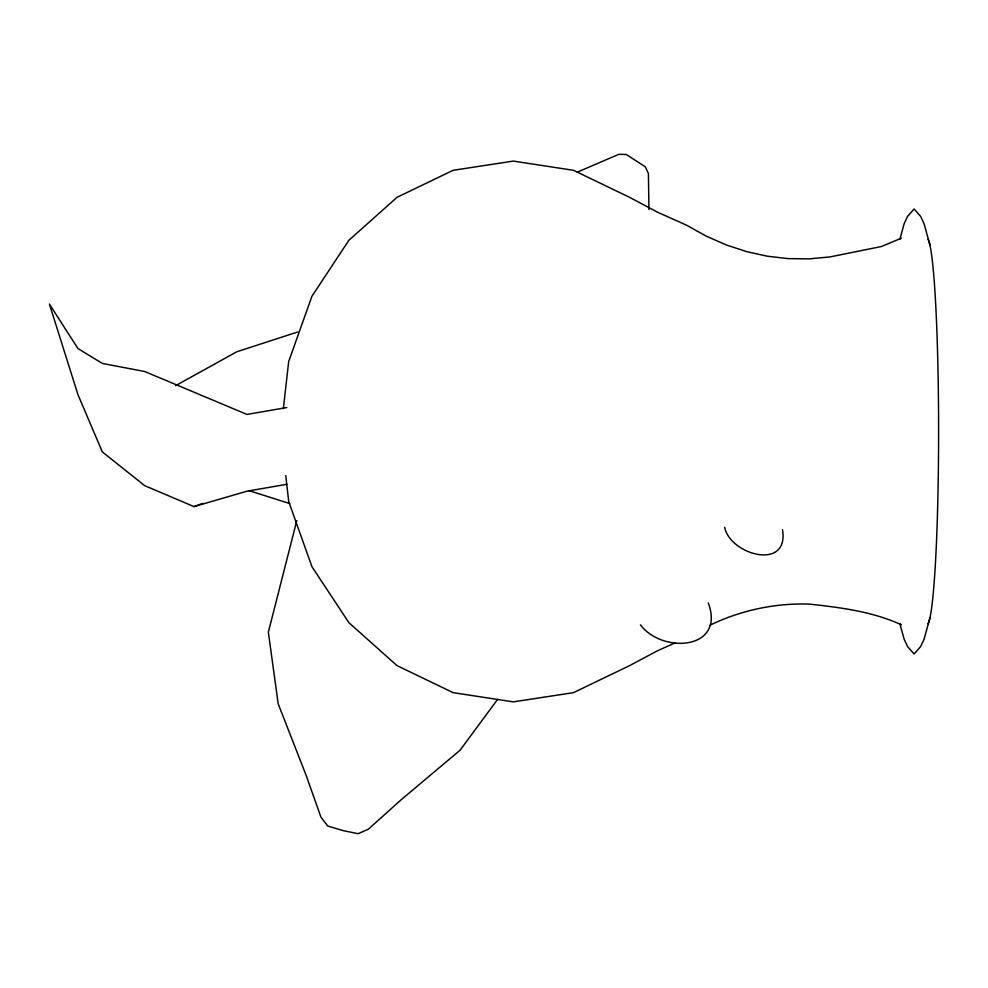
<?xml version="1.0" encoding="UTF-8"?>
<svg xmlns="http://www.w3.org/2000/svg" width="988" height="988" viewBox="0 0 988 988"><rect width="100%" height="100%" fill="white"/><g stroke="black" fill="none" stroke-linecap="round" stroke-linejoin="round"><path stroke-width="1.48" d="M283.358 408.661L288.694 361.497L311.924 296.277L348.875 240.282L397.04 197.316L453.122 170.307L513.303 161.093L573.485 170.307L629.566 197.316L657.539 212.21L686.475 225.141L706.111 236.058L726.205 244.901L746.644 251.631L767.343 256.213L788.202 258.634L809.11 258.868L829.994 256.929L881.284 246.555L901.427 238.17M296.795 520.614L268.353 632.197L278.184 703.814L306.268 775.679L320.939 817.138L327.658 825.968L342.762 830.525L358.014 833.711L368.326 829.228L401.054 799.848L460.112 750.176L497.544 699.442M899.907 239.145L904.144 223.745L907.54 216.409L914.11 208.999L920.68 216.409L924.076 223.745L929.856 244.752M929.856 618.192L924.076 639.211L920.68 646.535L914.11 653.957L907.54 646.535L904.144 639.211L899.907 623.799M175.543 385.691L236.848 351.753L297.833 331.943M675.459 642.731L657.539 650.746L629.566 665.64L573.485 692.65L513.303 701.863L453.122 692.65L397.04 665.64L348.875 622.662L311.924 566.667L288.694 501.459L285.767 475.599M577.387 172.122L618.871 154.289L626.343 154.536L645.275 166.787L648.4 173.468L648.968 209.505M710.137 625.132C740.827 610.3 775.037 602.964 809.11 604.088C840.405 607.447 872.589 611.572 901.427 624.787M286.792 407.55L246.963 414.429L144.705 371.513L102.344 363.436L77.966 348.566L49.4 304.069L77.966 394.669L102.344 451.936L144.705 485.664L194.031 506.609L202.614 503.423M194.031 506.609L246.963 491.197L286.792 484.305M248.964 490.616L289.706 503.534M640.471 624.885C662.429 654.13 725.822 649.906 708.248 602.865M724.649 527.345C730.465 555.182 789.424 571.064 782.484 529.692M928.028 239.22A193.302 11.807 -90 0 1 938.6 431.472A193.302 11.807 -90 0 1 928.028 623.724"/></g></svg>
